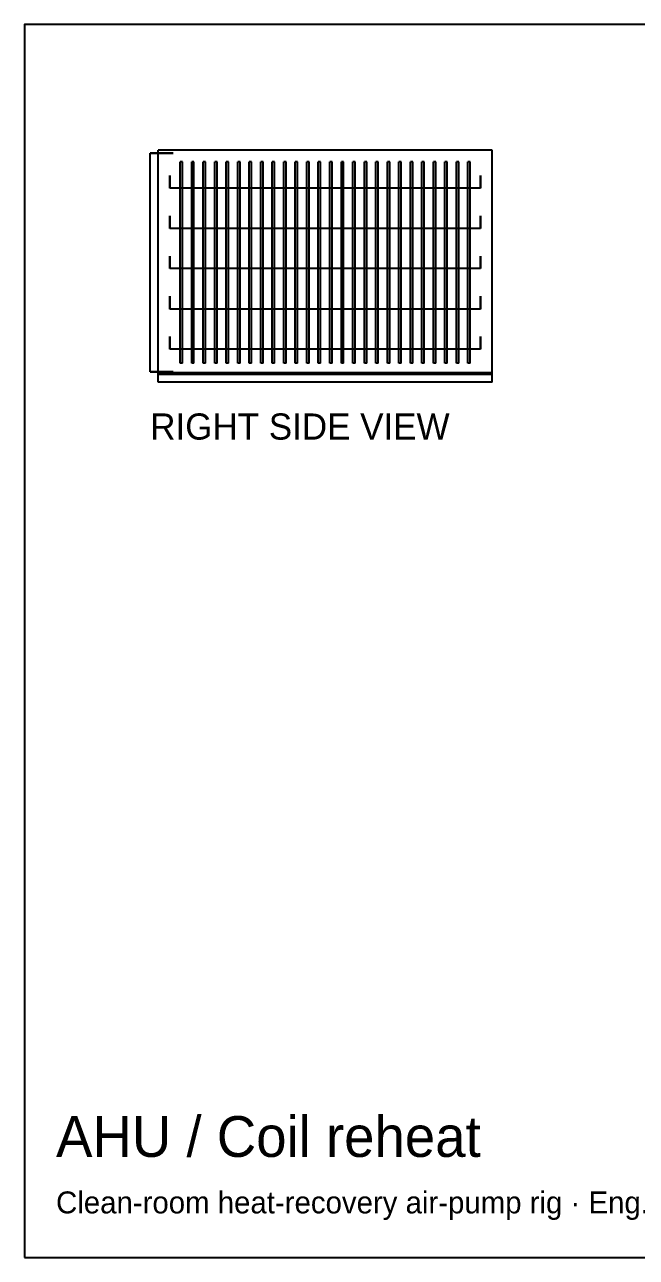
# Model space of a CAD drawing. Header units: millimetres. Extents: x -232 to -110, y -51 to 67.
# Drawn here: x -231.9 to -173.4, y -51 to 66.8 of the extents above; entities that cross this region are included whole.
import ezdxf

# ---------------------------------------------------------------- set-up
doc = ezdxf.new("R2010")
doc.units = ezdxf.units.MM
for name, color, linetype in [('BORDER', 7, 'Continuous'), ('HIDDEN', 8, 'Continuous'), ('TEXT', 5, 'Continuous'), ('VISIBLE', 7, 'Continuous')]:
    doc.layers.add(name, color=color, linetype=linetype)

msp = doc.modelspace()

# ---------------------------------------------------------------- linework, layer by layer
at = {"layer": 'BORDER'}
msp.add_lwpolyline([(-231.87, -51.03), (-147, -51.03), (-147, 66.81), (-231.87, 66.81)], close=True, dxfattribs=at)
at = {"layer": 'HIDDEN'}
for points in [[(-219.84, 54.53), (-219.87, 54.53)], [(-219.74, 54.53), (-219.84, 54.53)], [(-219.59, 54.53), (-219.74, 54.53)], [(-219.39, 54.53), (-219.59, 54.53)], [(-219.16, 54.53), (-219.39, 54.53)], [(-218.9, 54.53), (-219.16, 54.53)], [(-187.2, 54.8), (-219.1, 54.8)], [(-219.1, 33.35), (-219.1, 54.8)], [(-219.1, 54.53), (-218.9, 54.53)], [(-218.64, 54.53), (-218.9, 54.53)], [(-218.9, 54.53), (-218.64, 54.53)], [(-218.38, 54.53), (-218.64, 54.53)], [(-218.64, 54.53), (-218.38, 54.53)], [(-218.15, 54.53), (-218.38, 54.53)], [(-218.38, 54.53), (-218.15, 54.53)], [(-217.95, 54.53), (-218.15, 54.53)], [(-218.15, 54.53), (-217.95, 54.53)], [(-217.8, 54.53), (-217.95, 54.53)], [(-217.95, 54.53), (-217.8, 54.53)], [(-217.7, 54.53), (-217.8, 54.53)], [(-217.8, 54.53), (-217.7, 54.53)], [(-217.67, 54.53), (-217.7, 54.53)], [(-217.7, 54.53), (-217.67, 54.53)], [(-187.2, 33.35), (-187.2, 54.8)], [(-216.79, 53.7), (-217.01, 53.7)], [(-217.01, 34.45), (-217.01, 53.7)], [(-216.79, 53.7), (-217.01, 53.7)], [(-217.01, 34.45), (-217.01, 53.7)], [(-216.79, 34.45), (-216.79, 53.7)], [(-216.79, 34.45), (-216.79, 53.7)], [(-215.69, 53.7), (-215.91, 53.7)], [(-215.91, 34.45), (-215.91, 53.7)], [(-215.69, 53.7), (-215.91, 53.7)], [(-215.91, 34.45), (-215.91, 53.7)], [(-215.69, 34.45), (-215.69, 53.7)], [(-215.69, 34.45), (-215.69, 53.7)], [(-214.59, 53.7), (-214.81, 53.7)], [(-214.81, 34.45), (-214.81, 53.7)], [(-214.59, 53.7), (-214.81, 53.7)], [(-214.81, 34.45), (-214.81, 53.7)], [(-214.59, 34.45), (-214.59, 53.7)], [(-214.59, 34.45), (-214.59, 53.7)], [(-213.49, 53.7), (-213.71, 53.7)], [(-213.71, 34.45), (-213.71, 53.7)], [(-213.49, 53.7), (-213.71, 53.7)], [(-213.71, 34.45), (-213.71, 53.7)], [(-213.49, 34.45), (-213.49, 53.7)], [(-213.49, 34.45), (-213.49, 53.7)], [(-212.39, 53.7), (-212.61, 53.7)], [(-212.61, 34.45), (-212.61, 53.7)], [(-212.39, 53.7), (-212.61, 53.7)], [(-212.61, 34.45), (-212.61, 53.7)], [(-212.39, 34.45), (-212.39, 53.7)], [(-212.39, 34.45), (-212.39, 53.7)], [(-211.29, 53.7), (-211.51, 53.7)], [(-211.51, 34.45), (-211.51, 53.7)], [(-211.29, 53.7), (-211.51, 53.7)], [(-211.51, 34.45), (-211.51, 53.7)], [(-211.29, 34.45), (-211.29, 53.7)], [(-211.29, 34.45), (-211.29, 53.7)], [(-210.19, 53.7), (-210.41, 53.7)], [(-210.41, 34.45), (-210.41, 53.7)], [(-210.19, 53.7), (-210.41, 53.7)], [(-210.41, 34.45), (-210.41, 53.7)], [(-210.19, 34.45), (-210.19, 53.7)], [(-210.19, 34.45), (-210.19, 53.7)], [(-209.09, 53.7), (-209.31, 53.7)], [(-209.31, 34.45), (-209.31, 53.7)], [(-209.09, 53.7), (-209.31, 53.7)], [(-209.31, 34.45), (-209.31, 53.7)], [(-209.09, 34.45), (-209.09, 53.7)], [(-209.09, 34.45), (-209.09, 53.7)], [(-207.99, 53.7), (-208.21, 53.7)], [(-208.21, 34.45), (-208.21, 53.7)], [(-207.99, 53.7), (-208.21, 53.7)], [(-208.21, 34.45), (-208.21, 53.7)], [(-207.99, 34.45), (-207.99, 53.7)], [(-207.99, 34.45), (-207.99, 53.7)], [(-206.89, 53.7), (-207.11, 53.7)], [(-207.11, 34.45), (-207.11, 53.7)], [(-206.89, 53.7), (-207.11, 53.7)], [(-207.11, 34.45), (-207.11, 53.7)], [(-206.89, 34.45), (-206.89, 53.7)], [(-206.89, 34.45), (-206.89, 53.7)], [(-205.79, 53.7), (-206.01, 53.7)], [(-206.01, 34.45), (-206.01, 53.7)], [(-205.79, 53.7), (-206.01, 53.7)], [(-206.01, 34.45), (-206.01, 53.7)], [(-205.79, 34.45), (-205.79, 53.7)], [(-205.79, 34.45), (-205.79, 53.7)], [(-204.69, 53.7), (-204.91, 53.7)], [(-204.91, 34.45), (-204.91, 53.7)], [(-204.69, 53.7), (-204.91, 53.7)], [(-204.91, 34.45), (-204.91, 53.7)], [(-204.69, 34.45), (-204.69, 53.7)], [(-204.69, 34.45), (-204.69, 53.7)], [(-203.59, 53.7), (-203.81, 53.7)], [(-203.81, 34.45), (-203.81, 53.7)], [(-203.59, 53.7), (-203.81, 53.7)], [(-203.81, 34.45), (-203.81, 53.7)], [(-203.59, 34.45), (-203.59, 53.7)], [(-203.59, 34.45), (-203.59, 53.7)], [(-202.49, 53.7), (-202.71, 53.7)], [(-202.71, 34.45), (-202.71, 53.7)], [(-202.49, 53.7), (-202.71, 53.7)], [(-202.71, 34.45), (-202.71, 53.7)], [(-202.49, 34.45), (-202.49, 53.7)], [(-202.49, 34.45), (-202.49, 53.7)], [(-201.39, 53.7), (-201.61, 53.7)], [(-201.61, 34.45), (-201.61, 53.7)], [(-201.39, 53.7), (-201.61, 53.7)], [(-201.61, 34.45), (-201.61, 53.7)], [(-201.39, 34.45), (-201.39, 53.7)], [(-201.39, 34.45), (-201.39, 53.7)], [(-200.29, 53.7), (-200.51, 53.7)], [(-200.51, 34.45), (-200.51, 53.7)], [(-200.29, 53.7), (-200.51, 53.7)], [(-200.51, 34.45), (-200.51, 53.7)], [(-200.29, 34.45), (-200.29, 53.7)], [(-200.29, 34.45), (-200.29, 53.7)], [(-199.19, 53.7), (-199.41, 53.7)], [(-199.41, 34.45), (-199.41, 53.7)], [(-199.19, 53.7), (-199.41, 53.7)], [(-199.41, 34.45), (-199.41, 53.7)], [(-199.19, 34.45), (-199.19, 53.7)], [(-199.19, 34.45), (-199.19, 53.7)], [(-198.09, 53.7), (-198.31, 53.7)], [(-198.31, 34.45), (-198.31, 53.7)], [(-198.09, 53.7), (-198.31, 53.7)], [(-198.31, 34.45), (-198.31, 53.7)], [(-198.09, 34.45), (-198.09, 53.7)], [(-198.09, 34.45), (-198.09, 53.7)], [(-196.99, 53.7), (-197.21, 53.7)], [(-197.21, 34.45), (-197.21, 53.7)], [(-196.99, 53.7), (-197.21, 53.7)], [(-197.21, 34.45), (-197.21, 53.7)], [(-196.99, 34.45), (-196.99, 53.7)], [(-196.99, 34.45), (-196.99, 53.7)], [(-195.89, 53.7), (-196.11, 53.7)], [(-196.11, 34.45), (-196.11, 53.7)], [(-195.89, 53.7), (-196.11, 53.7)], [(-196.11, 34.45), (-196.11, 53.7)], [(-195.89, 34.45), (-195.89, 53.7)], [(-195.89, 34.45), (-195.89, 53.7)], [(-194.79, 53.7), (-195.01, 53.7)], [(-195.01, 34.45), (-195.01, 53.7)], [(-194.79, 53.7), (-195.01, 53.7)], [(-195.01, 34.45), (-195.01, 53.7)], [(-194.79, 34.45), (-194.79, 53.7)], [(-194.79, 34.45), (-194.79, 53.7)], [(-193.69, 53.7), (-193.91, 53.7)], [(-193.91, 34.45), (-193.91, 53.7)], [(-193.69, 53.7), (-193.91, 53.7)], [(-193.91, 34.45), (-193.91, 53.7)], [(-193.69, 34.45), (-193.69, 53.7)], [(-193.69, 34.45), (-193.69, 53.7)], [(-192.59, 53.7), (-192.81, 53.7)], [(-192.81, 34.45), (-192.81, 53.7)], [(-192.59, 53.7), (-192.81, 53.7)], [(-192.81, 34.45), (-192.81, 53.7)], [(-192.59, 34.45), (-192.59, 53.7)], [(-192.59, 34.45), (-192.59, 53.7)], [(-191.49, 53.7), (-191.71, 53.7)], [(-191.71, 34.45), (-191.71, 53.7)], [(-191.49, 53.7), (-191.71, 53.7)], [(-191.71, 34.45), (-191.71, 53.7)], [(-191.49, 34.45), (-191.49, 53.7)], [(-191.49, 34.45), (-191.49, 53.7)], [(-190.39, 53.7), (-190.61, 53.7)], [(-190.61, 34.45), (-190.61, 53.7)], [(-190.39, 53.7), (-190.61, 53.7)], [(-190.61, 34.45), (-190.61, 53.7)], [(-190.39, 34.45), (-190.39, 53.7)], [(-190.39, 34.45), (-190.39, 53.7)], [(-189.29, 53.7), (-189.51, 53.7)], [(-189.51, 34.45), (-189.51, 53.7)], [(-189.29, 53.7), (-189.51, 53.7)], [(-189.51, 34.45), (-189.51, 53.7)], [(-189.29, 34.45), (-189.29, 53.7)], [(-189.29, 34.45), (-189.29, 53.7)], [(-218, 52.38), (-218, 52.37)], [(-218, 52.37), (-218, 52.38)], [(-218, 52.38), (-218, 52.37)], [(-218, 52.37), (-218, 52.38)], [(-218, 52.38), (-218, 52.37)], [(-218, 52.37), (-218, 52.38)], [(-218, 52.37), (-218, 52.32)], [(-218, 52.32), (-218, 52.37)], [(-218, 52.37), (-218, 52.32)], [(-218, 52.32), (-218, 52.37)], [(-218, 52.37), (-218, 52.32)], [(-218, 52.32), (-218, 52.37)], [(-218, 52.32), (-218, 52.23)], [(-218, 52.23), (-218, 52.32)], [(-218, 52.32), (-218, 52.23)], [(-218, 52.23), (-218, 52.32)], [(-218, 52.32), (-218, 52.23)], [(-218, 52.23), (-218, 52.32)], [(-218, 52.23), (-218, 52.12)], [(-218, 52.12), (-218, 52.23)], [(-218, 52.23), (-218, 52.12)], [(-218, 52.12), (-218, 52.23)], [(-218, 52.23), (-218, 52.12)], [(-218, 52.12), (-218, 52.23)], [(-218, 52.12), (-218, 51.99)], [(-218, 51.99), (-218, 52.12)], [(-218, 52.12), (-218, 51.99)], [(-218, 51.99), (-218, 52.12)], [(-218, 52.12), (-218, 51.99)], [(-218, 51.99), (-218, 52.12)], [(-218, 51.99), (-218, 51.85)], [(-218, 51.85), (-218, 51.99)], [(-218, 51.99), (-218, 51.85)], [(-218, 51.85), (-218, 51.99)], [(-218, 51.99), (-218, 51.85)], [(-218, 51.85), (-218, 51.99)], [(-218, 51.85), (-218, 51.71)], [(-218, 51.71), (-218, 51.85)], [(-218, 51.85), (-218, 51.71)], [(-218, 51.71), (-218, 51.85)], [(-218, 51.85), (-218, 51.71)], [(-218, 51.71), (-218, 51.85)], [(-188.3, 52.38), (-188.3, 52.37)], [(-188.3, 52.37), (-188.3, 52.38)], [(-188.3, 52.38), (-188.3, 52.37)], [(-188.3, 52.37), (-188.3, 52.38)], [(-188.3, 52.38), (-188.3, 52.37)], [(-188.3, 52.37), (-188.3, 52.38)], [(-188.3, 52.37), (-188.3, 52.32)], [(-188.3, 52.32), (-188.3, 52.37)], [(-188.3, 52.37), (-188.3, 52.32)], [(-188.3, 52.32), (-188.3, 52.37)], [(-188.3, 52.37), (-188.3, 52.32)], [(-188.3, 52.32), (-188.3, 52.37)], [(-188.3, 52.32), (-188.3, 52.23)], [(-188.3, 52.23), (-188.3, 52.32)], [(-188.3, 52.32), (-188.3, 52.23)], [(-188.3, 52.23), (-188.3, 52.32)], [(-188.3, 52.32), (-188.3, 52.23)], [(-188.3, 52.23), (-188.3, 52.32)], [(-188.3, 52.23), (-188.3, 52.12)], [(-188.3, 52.12), (-188.3, 52.23)], [(-188.3, 52.23), (-188.3, 52.12)], [(-188.3, 52.12), (-188.3, 52.23)], [(-188.3, 52.23), (-188.3, 52.12)], [(-188.3, 52.12), (-188.3, 52.23)], [(-188.3, 52.12), (-188.3, 51.99)], [(-188.3, 51.99), (-188.3, 52.12)], [(-188.3, 52.12), (-188.3, 51.99)], [(-188.3, 51.99), (-188.3, 52.12)], [(-188.3, 52.12), (-188.3, 51.99)], [(-188.3, 51.99), (-188.3, 52.12)], [(-188.3, 51.99), (-188.3, 51.85)], [(-188.3, 51.85), (-188.3, 51.99)], [(-188.3, 51.99), (-188.3, 51.85)], [(-188.3, 51.85), (-188.3, 51.99)], [(-188.3, 51.99), (-188.3, 51.85)], [(-188.3, 51.85), (-188.3, 51.99)], [(-188.3, 51.85), (-188.3, 51.71)], [(-188.3, 51.71), (-188.3, 51.85)], [(-188.3, 51.85), (-188.3, 51.71)], [(-188.3, 51.71), (-188.3, 51.85)], [(-188.3, 51.85), (-188.3, 51.71)], [(-188.3, 51.71), (-188.3, 51.85)], [(-218, 51.71), (-218, 51.57)], [(-218, 51.57), (-218, 51.71)], [(-218, 51.71), (-218, 51.57)], [(-218, 51.57), (-218, 51.71)], [(-218, 51.71), (-218, 51.57)], [(-218, 51.57), (-218, 51.71)], [(-218, 51.57), (-218, 51.44)], [(-218, 51.44), (-218, 51.57)], [(-218, 51.57), (-218, 51.44)], [(-218, 51.44), (-218, 51.57)], [(-218, 51.57), (-218, 51.44)], [(-218, 51.44), (-218, 51.57)], [(-218, 51.44), (-218, 51.33)], [(-218, 51.33), (-218, 51.44)], [(-218, 51.44), (-218, 51.33)], [(-218, 51.33), (-218, 51.44)], [(-218, 51.44), (-218, 51.33)], [(-218, 51.33), (-218, 51.44)], [(-218, 51.33), (-218, 51.24)], [(-218, 51.24), (-218, 51.33)], [(-218, 51.33), (-218, 51.24)], [(-218, 51.24), (-218, 51.33)], [(-218, 51.33), (-218, 51.24)], [(-218, 51.24), (-218, 51.33)], [(-218, 51.24), (-218, 51.19)], [(-218, 51.19), (-218, 51.24)], [(-218, 51.24), (-218, 51.19)], [(-218, 51.19), (-218, 51.24)], [(-218, 51.24), (-218, 51.19)], [(-218, 51.19), (-218, 51.24)], [(-218, 51.19), (-218, 51.17)], [(-218, 51.17), (-218, 51.19)], [(-218, 51.19), (-218, 51.17)], [(-218, 51.17), (-218, 51.19)], [(-218, 51.19), (-218, 51.17)], [(-218, 51.17), (-218, 51.19)], [(-188.3, 51.17), (-218, 51.17)], [(-188.3, 51.17), (-218, 51.17)], [(-188.3, 51.17), (-218, 51.17)], [(-188.3, 51.71), (-188.3, 51.57)], [(-188.3, 51.57), (-188.3, 51.71)], [(-188.3, 51.71), (-188.3, 51.57)], [(-188.3, 51.57), (-188.3, 51.71)], [(-188.3, 51.71), (-188.3, 51.57)], [(-188.3, 51.57), (-188.3, 51.71)], [(-188.3, 51.57), (-188.3, 51.44)], [(-188.3, 51.44), (-188.3, 51.57)], [(-188.3, 51.57), (-188.3, 51.44)], [(-188.3, 51.44), (-188.3, 51.57)], [(-188.3, 51.57), (-188.3, 51.44)], [(-188.3, 51.44), (-188.3, 51.57)], [(-188.3, 51.44), (-188.3, 51.33)], [(-188.3, 51.33), (-188.3, 51.44)], [(-188.3, 51.44), (-188.3, 51.33)], [(-188.3, 51.33), (-188.3, 51.44)], [(-188.3, 51.44), (-188.3, 51.33)], [(-188.3, 51.33), (-188.3, 51.44)], [(-188.3, 51.33), (-188.3, 51.24)], [(-188.3, 51.24), (-188.3, 51.33)], [(-188.3, 51.33), (-188.3, 51.24)], [(-188.3, 51.24), (-188.3, 51.33)], [(-188.3, 51.33), (-188.3, 51.24)], [(-188.3, 51.24), (-188.3, 51.33)], [(-188.3, 51.24), (-188.3, 51.19)], [(-188.3, 51.19), (-188.3, 51.24)], [(-188.3, 51.24), (-188.3, 51.19)], [(-188.3, 51.19), (-188.3, 51.24)], [(-188.3, 51.24), (-188.3, 51.19)], [(-188.3, 51.19), (-188.3, 51.24)], [(-188.3, 51.19), (-188.3, 51.17)], [(-188.3, 51.17), (-188.3, 51.19)], [(-188.3, 51.19), (-188.3, 51.17)], [(-188.3, 51.17), (-188.3, 51.19)], [(-188.3, 51.19), (-188.3, 51.17)], [(-188.3, 51.17), (-188.3, 51.19)], [(-218, 48.53), (-218, 48.52)], [(-218, 48.52), (-218, 48.53)], [(-218, 48.53), (-218, 48.52)], [(-218, 48.52), (-218, 48.53)], [(-218, 48.53), (-218, 48.52)], [(-218, 48.52), (-218, 48.53)], [(-218, 48.52), (-218, 48.47)], [(-218, 48.47), (-218, 48.52)], [(-218, 48.52), (-218, 48.47)], [(-218, 48.47), (-218, 48.52)], [(-218, 48.52), (-218, 48.47)], [(-218, 48.47), (-218, 48.52)], [(-218, 48.47), (-218, 48.38)], [(-218, 48.38), (-218, 48.47)], [(-218, 48.47), (-218, 48.38)], [(-218, 48.38), (-218, 48.47)], [(-218, 48.47), (-218, 48.38)], [(-218, 48.38), (-218, 48.47)], [(-218, 48.38), (-218, 48.27)], [(-218, 48.27), (-218, 48.38)], [(-218, 48.38), (-218, 48.27)], [(-218, 48.27), (-218, 48.38)], [(-218, 48.38), (-218, 48.27)], [(-218, 48.27), (-218, 48.38)], [(-188.3, 48.53), (-188.3, 48.52)], [(-188.3, 48.52), (-188.3, 48.53)], [(-188.3, 48.53), (-188.3, 48.52)], [(-188.3, 48.52), (-188.3, 48.53)], [(-188.3, 48.53), (-188.3, 48.52)], [(-188.3, 48.52), (-188.3, 48.53)], [(-188.3, 48.52), (-188.3, 48.47)], [(-188.3, 48.47), (-188.3, 48.52)], [(-188.3, 48.52), (-188.3, 48.47)], [(-188.3, 48.47), (-188.3, 48.52)], [(-188.3, 48.52), (-188.3, 48.47)], [(-188.3, 48.47), (-188.3, 48.52)], [(-188.3, 48.47), (-188.3, 48.38)], [(-188.3, 48.38), (-188.3, 48.47)], [(-188.3, 48.47), (-188.3, 48.38)], [(-188.3, 48.38), (-188.3, 48.47)], [(-188.3, 48.47), (-188.3, 48.38)], [(-188.3, 48.38), (-188.3, 48.47)], [(-188.3, 48.38), (-188.3, 48.27)], [(-188.3, 48.27), (-188.3, 48.38)], [(-188.3, 48.38), (-188.3, 48.27)], [(-188.3, 48.27), (-188.3, 48.38)], [(-188.3, 48.38), (-188.3, 48.27)], [(-188.3, 48.27), (-188.3, 48.38)], [(-218, 48.27), (-218, 48.14)], [(-218, 48.14), (-218, 48.27)], [(-218, 48.27), (-218, 48.14)], [(-218, 48.14), (-218, 48.27)], [(-218, 48.27), (-218, 48.14)], [(-218, 48.14), (-218, 48.27)], [(-218, 48.14), (-218, 48)], [(-218, 48), (-218, 48.14)], [(-218, 48.14), (-218, 48)], [(-218, 48), (-218, 48.14)], [(-218, 48.14), (-218, 48)], [(-218, 48), (-218, 48.14)], [(-218, 48), (-218, 47.86)], [(-218, 47.86), (-218, 48)], [(-218, 48), (-218, 47.86)], [(-218, 47.86), (-218, 48)], [(-218, 48), (-218, 47.86)], [(-218, 47.86), (-218, 48)], [(-218, 47.86), (-218, 47.72)], [(-218, 47.72), (-218, 47.86)], [(-218, 47.86), (-218, 47.72)], [(-218, 47.72), (-218, 47.86)], [(-218, 47.86), (-218, 47.72)], [(-218, 47.72), (-218, 47.86)], [(-218, 47.72), (-218, 47.59)], [(-218, 47.59), (-218, 47.72)], [(-218, 47.72), (-218, 47.59)], [(-218, 47.59), (-218, 47.72)], [(-218, 47.72), (-218, 47.59)], [(-218, 47.59), (-218, 47.72)], [(-218, 47.59), (-218, 47.48)], [(-218, 47.48), (-218, 47.59)], [(-218, 47.59), (-218, 47.48)], [(-218, 47.48), (-218, 47.59)], [(-218, 47.59), (-218, 47.48)], [(-218, 47.48), (-218, 47.59)], [(-218, 47.48), (-218, 47.39)], [(-218, 47.39), (-218, 47.48)], [(-218, 47.48), (-218, 47.39)], [(-218, 47.39), (-218, 47.48)], [(-218, 47.48), (-218, 47.39)], [(-218, 47.39), (-218, 47.48)], [(-218, 47.39), (-218, 47.34)], [(-218, 47.34), (-218, 47.39)], [(-218, 47.39), (-218, 47.34)], [(-218, 47.34), (-218, 47.39)], [(-218, 47.39), (-218, 47.34)], [(-218, 47.34), (-218, 47.39)], [(-218, 47.34), (-218, 47.32)], [(-218, 47.32), (-218, 47.34)], [(-218, 47.34), (-218, 47.32)], [(-218, 47.32), (-218, 47.34)], [(-218, 47.34), (-218, 47.32)], [(-218, 47.32), (-218, 47.34)], [(-188.3, 47.32), (-218, 47.32)], [(-188.3, 47.32), (-218, 47.32)], [(-188.3, 47.32), (-218, 47.32)], [(-188.3, 48.27), (-188.3, 48.14)], [(-188.3, 48.14), (-188.3, 48.27)], [(-188.3, 48.27), (-188.3, 48.14)], [(-188.3, 48.14), (-188.3, 48.27)], [(-188.3, 48.27), (-188.3, 48.14)], [(-188.3, 48.14), (-188.3, 48.27)], [(-188.3, 48.14), (-188.3, 48)], [(-188.3, 48), (-188.3, 48.14)], [(-188.3, 48.14), (-188.3, 48)], [(-188.3, 48), (-188.3, 48.14)], [(-188.3, 48.14), (-188.3, 48)], [(-188.3, 48), (-188.3, 48.14)], [(-188.3, 48), (-188.3, 47.86)], [(-188.3, 47.86), (-188.3, 48)], [(-188.3, 48), (-188.3, 47.86)], [(-188.3, 47.86), (-188.3, 48)], [(-188.3, 48), (-188.3, 47.86)], [(-188.3, 47.86), (-188.3, 48)], [(-188.3, 47.86), (-188.3, 47.72)], [(-188.3, 47.72), (-188.3, 47.86)], [(-188.3, 47.86), (-188.3, 47.72)], [(-188.3, 47.72), (-188.3, 47.86)], [(-188.3, 47.86), (-188.3, 47.72)], [(-188.3, 47.72), (-188.3, 47.86)], [(-188.3, 47.72), (-188.3, 47.59)], [(-188.3, 47.59), (-188.3, 47.72)], [(-188.3, 47.72), (-188.3, 47.59)], [(-188.3, 47.59), (-188.3, 47.72)], [(-188.3, 47.72), (-188.3, 47.59)], [(-188.3, 47.59), (-188.3, 47.72)], [(-188.3, 47.59), (-188.3, 47.48)], [(-188.3, 47.48), (-188.3, 47.59)], [(-188.3, 47.59), (-188.3, 47.48)], [(-188.3, 47.48), (-188.3, 47.59)], [(-188.3, 47.59), (-188.3, 47.48)], [(-188.3, 47.48), (-188.3, 47.59)], [(-188.3, 47.48), (-188.3, 47.39)], [(-188.3, 47.39), (-188.3, 47.48)], [(-188.3, 47.48), (-188.3, 47.39)], [(-188.3, 47.39), (-188.3, 47.48)], [(-188.3, 47.48), (-188.3, 47.39)], [(-188.3, 47.39), (-188.3, 47.48)], [(-188.3, 47.39), (-188.3, 47.34)], [(-188.3, 47.34), (-188.3, 47.39)], [(-188.3, 47.39), (-188.3, 47.34)], [(-188.3, 47.34), (-188.3, 47.39)], [(-188.3, 47.39), (-188.3, 47.34)], [(-188.3, 47.34), (-188.3, 47.39)], [(-188.3, 47.34), (-188.3, 47.32)], [(-188.3, 47.32), (-188.3, 47.34)], [(-188.3, 47.34), (-188.3, 47.32)], [(-188.3, 47.32), (-188.3, 47.34)], [(-188.3, 47.34), (-188.3, 47.32)], [(-188.3, 47.32), (-188.3, 47.34)], [(-218, 44.69), (-218, 44.67)], [(-218, 44.67), (-218, 44.69)], [(-218, 44.69), (-218, 44.67)], [(-218, 44.67), (-218, 44.69)], [(-218, 44.69), (-218, 44.67)], [(-218, 44.67), (-218, 44.69)], [(-218, 44.67), (-218, 44.62)], [(-218, 44.62), (-218, 44.67)], [(-218, 44.67), (-218, 44.62)], [(-218, 44.62), (-218, 44.67)], [(-218, 44.67), (-218, 44.62)], [(-218, 44.62), (-218, 44.67)], [(-218, 44.62), (-218, 44.53)], [(-218, 44.53), (-218, 44.62)], [(-218, 44.62), (-218, 44.53)], [(-218, 44.53), (-218, 44.62)], [(-218, 44.62), (-218, 44.53)], [(-218, 44.53), (-218, 44.62)], [(-218, 44.53), (-218, 44.42)], [(-218, 44.42), (-218, 44.53)], [(-218, 44.53), (-218, 44.42)], [(-218, 44.42), (-218, 44.53)], [(-218, 44.53), (-218, 44.42)], [(-218, 44.42), (-218, 44.53)], [(-218, 44.42), (-218, 44.29)], [(-218, 44.29), (-218, 44.42)], [(-218, 44.42), (-218, 44.29)], [(-218, 44.29), (-218, 44.42)], [(-218, 44.42), (-218, 44.29)], [(-218, 44.29), (-218, 44.42)], [(-218, 44.29), (-218, 44.15)], [(-218, 44.15), (-218, 44.29)], [(-218, 44.29), (-218, 44.15)], [(-218, 44.15), (-218, 44.29)], [(-218, 44.29), (-218, 44.15)], [(-218, 44.15), (-218, 44.29)], [(-218, 44.15), (-218, 44.01)], [(-218, 44.01), (-218, 44.15)], [(-218, 44.15), (-218, 44.01)], [(-218, 44.01), (-218, 44.15)], [(-218, 44.15), (-218, 44.01)], [(-218, 44.01), (-218, 44.15)], [(-218, 44.01), (-218, 43.87)], [(-218, 43.87), (-218, 44.01)], [(-218, 44.01), (-218, 43.87)], [(-218, 43.87), (-218, 44.01)], [(-218, 44.01), (-218, 43.87)], [(-218, 43.87), (-218, 44.01)], [(-218, 43.87), (-218, 43.74)], [(-218, 43.74), (-218, 43.87)], [(-218, 43.87), (-218, 43.74)], [(-218, 43.74), (-218, 43.87)], [(-218, 43.87), (-218, 43.74)], [(-218, 43.74), (-218, 43.87)], [(-218, 43.74), (-218, 43.63)], [(-218, 43.63), (-218, 43.74)], [(-218, 43.74), (-218, 43.63)], [(-218, 43.63), (-218, 43.74)], [(-218, 43.74), (-218, 43.63)], [(-218, 43.63), (-218, 43.74)], [(-218, 43.63), (-218, 43.54)], [(-218, 43.54), (-218, 43.63)], [(-218, 43.63), (-218, 43.54)], [(-218, 43.54), (-218, 43.63)], [(-218, 43.63), (-218, 43.54)], [(-218, 43.54), (-218, 43.63)], [(-188.3, 44.69), (-188.3, 44.67)], [(-188.3, 44.67), (-188.3, 44.69)], [(-188.3, 44.69), (-188.3, 44.67)], [(-188.3, 44.67), (-188.3, 44.69)], [(-188.3, 44.69), (-188.3, 44.67)], [(-188.3, 44.67), (-188.3, 44.69)], [(-188.3, 44.67), (-188.3, 44.62)], [(-188.3, 44.62), (-188.3, 44.67)], [(-188.3, 44.67), (-188.3, 44.62)], [(-188.3, 44.62), (-188.3, 44.67)], [(-188.3, 44.67), (-188.3, 44.62)], [(-188.3, 44.62), (-188.3, 44.67)], [(-188.3, 44.62), (-188.3, 44.53)], [(-188.3, 44.53), (-188.3, 44.62)], [(-188.3, 44.62), (-188.3, 44.53)], [(-188.3, 44.53), (-188.3, 44.62)], [(-188.3, 44.62), (-188.3, 44.53)], [(-188.3, 44.53), (-188.3, 44.62)], [(-188.3, 44.53), (-188.3, 44.42)], [(-188.3, 44.42), (-188.3, 44.53)], [(-188.3, 44.53), (-188.3, 44.42)], [(-188.3, 44.42), (-188.3, 44.53)], [(-188.3, 44.53), (-188.3, 44.42)], [(-188.3, 44.42), (-188.3, 44.53)], [(-188.3, 44.42), (-188.3, 44.29)], [(-188.3, 44.29), (-188.3, 44.42)], [(-188.3, 44.42), (-188.3, 44.29)], [(-188.3, 44.29), (-188.3, 44.42)], [(-188.3, 44.42), (-188.3, 44.29)], [(-188.3, 44.29), (-188.3, 44.42)], [(-188.3, 44.29), (-188.3, 44.15)], [(-188.3, 44.15), (-188.3, 44.29)], [(-188.3, 44.29), (-188.3, 44.15)], [(-188.3, 44.15), (-188.3, 44.29)], [(-188.3, 44.29), (-188.3, 44.15)], [(-188.3, 44.15), (-188.3, 44.29)], [(-188.3, 44.15), (-188.3, 44.01)], [(-188.3, 44.01), (-188.3, 44.15)], [(-188.3, 44.15), (-188.3, 44.01)], [(-188.3, 44.01), (-188.3, 44.15)], [(-188.3, 44.15), (-188.3, 44.01)], [(-188.3, 44.01), (-188.3, 44.15)], [(-188.3, 44.01), (-188.3, 43.87)], [(-188.3, 43.87), (-188.3, 44.01)], [(-188.3, 44.01), (-188.3, 43.87)], [(-188.3, 43.87), (-188.3, 44.01)], [(-188.3, 44.01), (-188.3, 43.87)], [(-188.3, 43.87), (-188.3, 44.01)], [(-188.3, 43.87), (-188.3, 43.74)], [(-188.3, 43.74), (-188.3, 43.87)], [(-188.3, 43.87), (-188.3, 43.74)], [(-188.3, 43.74), (-188.3, 43.87)], [(-188.3, 43.87), (-188.3, 43.74)], [(-188.3, 43.74), (-188.3, 43.87)], [(-188.3, 43.74), (-188.3, 43.63)], [(-188.3, 43.63), (-188.3, 43.74)], [(-188.3, 43.74), (-188.3, 43.63)], [(-188.3, 43.63), (-188.3, 43.74)], [(-188.3, 43.74), (-188.3, 43.63)], [(-188.3, 43.63), (-188.3, 43.74)], [(-188.3, 43.63), (-188.3, 43.54)], [(-188.3, 43.54), (-188.3, 43.63)], [(-188.3, 43.63), (-188.3, 43.54)], [(-188.3, 43.54), (-188.3, 43.63)], [(-188.3, 43.63), (-188.3, 43.54)], [(-188.3, 43.54), (-188.3, 43.63)], [(-218, 43.54), (-218, 43.49)], [(-218, 43.49), (-218, 43.54)], [(-218, 43.54), (-218, 43.49)], [(-218, 43.49), (-218, 43.54)], [(-218, 43.54), (-218, 43.49)], [(-218, 43.49), (-218, 43.54)], [(-218, 43.49), (-218, 43.48)], [(-218, 43.48), (-218, 43.49)], [(-218, 43.49), (-218, 43.48)], [(-218, 43.48), (-218, 43.49)], [(-218, 43.49), (-218, 43.48)], [(-218, 43.48), (-218, 43.49)], [(-188.3, 43.48), (-218, 43.48)], [(-188.3, 43.48), (-218, 43.48)], [(-188.3, 43.48), (-218, 43.48)], [(-188.3, 43.54), (-188.3, 43.49)], [(-188.3, 43.49), (-188.3, 43.54)], [(-188.3, 43.54), (-188.3, 43.49)], [(-188.3, 43.49), (-188.3, 43.54)], [(-188.3, 43.54), (-188.3, 43.49)], [(-188.3, 43.49), (-188.3, 43.54)], [(-188.3, 43.49), (-188.3, 43.48)], [(-188.3, 43.48), (-188.3, 43.49)], [(-188.3, 43.49), (-188.3, 43.48)], [(-188.3, 43.48), (-188.3, 43.49)], [(-188.3, 43.49), (-188.3, 43.48)], [(-188.3, 43.48), (-188.3, 43.49)], [(-218, 40.84), (-218, 40.82)], [(-218, 40.82), (-218, 40.84)], [(-218, 40.84), (-218, 40.82)], [(-218, 40.82), (-218, 40.84)], [(-218, 40.84), (-218, 40.82)], [(-218, 40.82), (-218, 40.84)], [(-218, 40.82), (-218, 40.77)], [(-218, 40.77), (-218, 40.82)], [(-218, 40.82), (-218, 40.77)], [(-218, 40.77), (-218, 40.82)], [(-218, 40.82), (-218, 40.77)], [(-218, 40.77), (-218, 40.82)], [(-218, 40.77), (-218, 40.68)], [(-218, 40.68), (-218, 40.77)], [(-218, 40.77), (-218, 40.68)], [(-218, 40.68), (-218, 40.77)], [(-218, 40.77), (-218, 40.68)], [(-218, 40.68), (-218, 40.77)], [(-218, 40.68), (-218, 40.57)], [(-218, 40.57), (-218, 40.68)], [(-218, 40.68), (-218, 40.57)], [(-218, 40.57), (-218, 40.68)], [(-218, 40.68), (-218, 40.57)], [(-218, 40.57), (-218, 40.68)], [(-218, 40.57), (-218, 40.44)], [(-218, 40.44), (-218, 40.57)], [(-218, 40.57), (-218, 40.44)], [(-218, 40.44), (-218, 40.57)], [(-218, 40.57), (-218, 40.44)], [(-218, 40.44), (-218, 40.57)], [(-218, 40.44), (-218, 40.3)], [(-218, 40.3), (-218, 40.44)], [(-218, 40.44), (-218, 40.3)], [(-218, 40.3), (-218, 40.44)], [(-218, 40.44), (-218, 40.3)], [(-218, 40.3), (-218, 40.44)], [(-218, 40.3), (-218, 40.16)], [(-218, 40.16), (-218, 40.3)], [(-218, 40.3), (-218, 40.16)], [(-218, 40.16), (-218, 40.3)], [(-218, 40.3), (-218, 40.16)], [(-218, 40.16), (-218, 40.3)], [(-218, 40.16), (-218, 40.02)], [(-218, 40.02), (-218, 40.16)], [(-218, 40.16), (-218, 40.02)], [(-218, 40.02), (-218, 40.16)], [(-218, 40.16), (-218, 40.02)], [(-218, 40.02), (-218, 40.16)], [(-188.3, 40.84), (-188.3, 40.82)], [(-188.3, 40.82), (-188.3, 40.84)], [(-188.3, 40.84), (-188.3, 40.82)], [(-188.3, 40.82), (-188.3, 40.84)], [(-188.3, 40.84), (-188.3, 40.82)], [(-188.3, 40.82), (-188.3, 40.84)], [(-188.3, 40.82), (-188.3, 40.77)], [(-188.3, 40.77), (-188.3, 40.82)], [(-188.3, 40.82), (-188.3, 40.77)], [(-188.3, 40.77), (-188.3, 40.82)], [(-188.3, 40.82), (-188.3, 40.77)], [(-188.3, 40.77), (-188.3, 40.82)], [(-188.3, 40.77), (-188.3, 40.68)], [(-188.3, 40.68), (-188.3, 40.77)], [(-188.3, 40.77), (-188.3, 40.68)], [(-188.3, 40.68), (-188.3, 40.77)], [(-188.3, 40.77), (-188.3, 40.68)], [(-188.3, 40.68), (-188.3, 40.77)], [(-188.3, 40.68), (-188.3, 40.57)], [(-188.3, 40.57), (-188.3, 40.68)], [(-188.3, 40.68), (-188.3, 40.57)], [(-188.3, 40.57), (-188.3, 40.68)], [(-188.3, 40.68), (-188.3, 40.57)], [(-188.3, 40.57), (-188.3, 40.68)], [(-188.3, 40.57), (-188.3, 40.44)], [(-188.3, 40.44), (-188.3, 40.57)], [(-188.3, 40.57), (-188.3, 40.44)], [(-188.3, 40.44), (-188.3, 40.57)], [(-188.3, 40.57), (-188.3, 40.44)], [(-188.3, 40.44), (-188.3, 40.57)], [(-188.3, 40.44), (-188.3, 40.3)], [(-188.3, 40.3), (-188.3, 40.44)], [(-188.3, 40.44), (-188.3, 40.3)], [(-188.3, 40.3), (-188.3, 40.44)], [(-188.3, 40.44), (-188.3, 40.3)], [(-188.3, 40.3), (-188.3, 40.44)], [(-188.3, 40.3), (-188.3, 40.16)], [(-188.3, 40.16), (-188.3, 40.3)], [(-188.3, 40.3), (-188.3, 40.16)], [(-188.3, 40.16), (-188.3, 40.3)], [(-188.3, 40.3), (-188.3, 40.16)], [(-188.3, 40.16), (-188.3, 40.3)], [(-188.3, 40.16), (-188.3, 40.02)], [(-188.3, 40.02), (-188.3, 40.16)], [(-188.3, 40.16), (-188.3, 40.02)], [(-188.3, 40.02), (-188.3, 40.16)], [(-188.3, 40.16), (-188.3, 40.02)], [(-188.3, 40.02), (-188.3, 40.16)], [(-218, 40.02), (-218, 39.89)], [(-218, 39.89), (-218, 40.02)], [(-218, 40.02), (-218, 39.89)], [(-218, 39.89), (-218, 40.02)], [(-218, 40.02), (-218, 39.89)], [(-218, 39.89), (-218, 40.02)], [(-218, 39.89), (-218, 39.78)], [(-218, 39.78), (-218, 39.89)], [(-218, 39.89), (-218, 39.78)], [(-218, 39.78), (-218, 39.89)], [(-218, 39.89), (-218, 39.78)], [(-218, 39.78), (-218, 39.89)], [(-218, 39.78), (-218, 39.69)], [(-218, 39.69), (-218, 39.78)], [(-218, 39.78), (-218, 39.69)], [(-218, 39.69), (-218, 39.78)], [(-218, 39.78), (-218, 39.69)], [(-218, 39.69), (-218, 39.78)], [(-218, 39.69), (-218, 39.64)], [(-218, 39.64), (-218, 39.69)], [(-218, 39.69), (-218, 39.64)], [(-218, 39.64), (-218, 39.69)], [(-218, 39.69), (-218, 39.64)], [(-218, 39.64), (-218, 39.69)], [(-218, 39.64), (-218, 39.62)], [(-218, 39.62), (-218, 39.64)], [(-218, 39.64), (-218, 39.62)], [(-218, 39.62), (-218, 39.64)], [(-218, 39.64), (-218, 39.62)], [(-218, 39.62), (-218, 39.64)], [(-188.3, 39.62), (-218, 39.62)], [(-188.3, 39.62), (-218, 39.62)], [(-188.3, 39.62), (-218, 39.62)], [(-188.3, 40.02), (-188.3, 39.89)], [(-188.3, 39.89), (-188.3, 40.02)], [(-188.3, 40.02), (-188.3, 39.89)], [(-188.3, 39.89), (-188.3, 40.02)], [(-188.3, 40.02), (-188.3, 39.89)], [(-188.3, 39.89), (-188.3, 40.02)], [(-188.3, 39.89), (-188.3, 39.78)], [(-188.3, 39.78), (-188.3, 39.89)], [(-188.3, 39.89), (-188.3, 39.78)], [(-188.3, 39.78), (-188.3, 39.89)], [(-188.3, 39.89), (-188.3, 39.78)], [(-188.3, 39.78), (-188.3, 39.89)], [(-188.3, 39.78), (-188.3, 39.69)], [(-188.3, 39.69), (-188.3, 39.78)], [(-188.3, 39.78), (-188.3, 39.69)], [(-188.3, 39.69), (-188.3, 39.78)], [(-188.3, 39.78), (-188.3, 39.69)], [(-188.3, 39.69), (-188.3, 39.78)], [(-188.3, 39.69), (-188.3, 39.64)], [(-188.3, 39.64), (-188.3, 39.69)], [(-188.3, 39.69), (-188.3, 39.64)], [(-188.3, 39.64), (-188.3, 39.69)], [(-188.3, 39.69), (-188.3, 39.64)], [(-188.3, 39.64), (-188.3, 39.69)], [(-188.3, 39.64), (-188.3, 39.62)], [(-188.3, 39.62), (-188.3, 39.64)], [(-188.3, 39.64), (-188.3, 39.62)], [(-188.3, 39.62), (-188.3, 39.64)], [(-188.3, 39.64), (-188.3, 39.62)], [(-188.3, 39.62), (-188.3, 39.64)], [(-218, 36.98), (-218, 36.97)], [(-218, 36.97), (-218, 36.98)], [(-218, 36.98), (-218, 36.97)], [(-218, 36.97), (-218, 36.98)], [(-218, 36.98), (-218, 36.97)], [(-218, 36.97), (-218, 36.98)], [(-218, 36.97), (-218, 36.92)], [(-218, 36.92), (-218, 36.97)], [(-218, 36.97), (-218, 36.92)], [(-218, 36.92), (-218, 36.97)], [(-218, 36.97), (-218, 36.92)], [(-218, 36.92), (-218, 36.97)], [(-218, 36.92), (-218, 36.83)], [(-218, 36.83), (-218, 36.92)], [(-218, 36.92), (-218, 36.83)], [(-218, 36.83), (-218, 36.92)], [(-218, 36.92), (-218, 36.83)], [(-218, 36.83), (-218, 36.92)], [(-218, 36.83), (-218, 36.72)], [(-218, 36.72), (-218, 36.83)], [(-218, 36.83), (-218, 36.72)], [(-218, 36.72), (-218, 36.83)], [(-218, 36.83), (-218, 36.72)], [(-218, 36.72), (-218, 36.83)], [(-218, 36.72), (-218, 36.59)], [(-218, 36.59), (-218, 36.72)], [(-218, 36.72), (-218, 36.59)], [(-218, 36.59), (-218, 36.72)], [(-218, 36.72), (-218, 36.59)], [(-218, 36.59), (-218, 36.72)], [(-218, 36.59), (-218, 36.45)], [(-218, 36.45), (-218, 36.59)], [(-218, 36.59), (-218, 36.45)], [(-218, 36.45), (-218, 36.59)], [(-218, 36.59), (-218, 36.45)], [(-218, 36.45), (-218, 36.59)], [(-188.3, 36.98), (-188.3, 36.97)], [(-188.3, 36.97), (-188.3, 36.98)], [(-188.3, 36.98), (-188.3, 36.97)], [(-188.3, 36.97), (-188.3, 36.98)], [(-188.3, 36.98), (-188.3, 36.97)], [(-188.3, 36.97), (-188.3, 36.98)], [(-188.3, 36.97), (-188.3, 36.92)], [(-188.3, 36.92), (-188.3, 36.97)], [(-188.3, 36.97), (-188.3, 36.92)], [(-188.3, 36.92), (-188.3, 36.97)], [(-188.3, 36.97), (-188.3, 36.92)], [(-188.3, 36.92), (-188.3, 36.97)], [(-188.3, 36.92), (-188.3, 36.83)], [(-188.3, 36.83), (-188.3, 36.92)], [(-188.3, 36.92), (-188.3, 36.83)], [(-188.3, 36.83), (-188.3, 36.92)], [(-188.3, 36.92), (-188.3, 36.83)], [(-188.3, 36.83), (-188.3, 36.92)], [(-188.3, 36.83), (-188.3, 36.72)], [(-188.3, 36.72), (-188.3, 36.83)], [(-188.3, 36.83), (-188.3, 36.72)], [(-188.3, 36.72), (-188.3, 36.83)], [(-188.3, 36.83), (-188.3, 36.72)], [(-188.3, 36.72), (-188.3, 36.83)], [(-188.3, 36.72), (-188.3, 36.59)], [(-188.3, 36.59), (-188.3, 36.72)], [(-188.3, 36.72), (-188.3, 36.59)], [(-188.3, 36.59), (-188.3, 36.72)], [(-188.3, 36.72), (-188.3, 36.59)], [(-188.3, 36.59), (-188.3, 36.72)], [(-188.3, 36.59), (-188.3, 36.45)], [(-188.3, 36.45), (-188.3, 36.59)], [(-188.3, 36.59), (-188.3, 36.45)], [(-188.3, 36.45), (-188.3, 36.59)], [(-188.3, 36.59), (-188.3, 36.45)], [(-188.3, 36.45), (-188.3, 36.59)], [(-218, 36.45), (-218, 36.31)], [(-218, 36.31), (-218, 36.45)], [(-218, 36.45), (-218, 36.31)], [(-218, 36.31), (-218, 36.45)], [(-218, 36.45), (-218, 36.31)], [(-218, 36.31), (-218, 36.45)], [(-218, 36.31), (-218, 36.17)], [(-218, 36.17), (-218, 36.31)], [(-218, 36.31), (-218, 36.17)], [(-218, 36.17), (-218, 36.31)], [(-218, 36.31), (-218, 36.17)], [(-218, 36.17), (-218, 36.31)], [(-218, 36.17), (-218, 36.04)], [(-218, 36.04), (-218, 36.17)], [(-218, 36.17), (-218, 36.04)], [(-218, 36.04), (-218, 36.17)], [(-218, 36.17), (-218, 36.04)], [(-218, 36.04), (-218, 36.17)], [(-218, 36.04), (-218, 35.93)], [(-218, 35.93), (-218, 36.04)], [(-218, 36.04), (-218, 35.93)], [(-218, 35.93), (-218, 36.04)], [(-218, 36.04), (-218, 35.93)], [(-218, 35.93), (-218, 36.04)], [(-218, 35.93), (-218, 35.84)], [(-218, 35.84), (-218, 35.93)], [(-218, 35.93), (-218, 35.84)], [(-218, 35.84), (-218, 35.93)], [(-218, 35.93), (-218, 35.84)], [(-218, 35.84), (-218, 35.93)], [(-218, 35.84), (-218, 35.79)], [(-218, 35.79), (-218, 35.84)], [(-218, 35.84), (-218, 35.79)], [(-218, 35.79), (-218, 35.84)], [(-218, 35.84), (-218, 35.79)], [(-218, 35.79), (-218, 35.84)], [(-218, 35.79), (-218, 35.77)], [(-218, 35.77), (-218, 35.79)], [(-218, 35.79), (-218, 35.77)], [(-218, 35.77), (-218, 35.79)], [(-218, 35.79), (-218, 35.77)], [(-218, 35.77), (-218, 35.79)], [(-188.3, 35.77), (-218, 35.77)], [(-188.3, 35.77), (-218, 35.77)], [(-188.3, 35.77), (-218, 35.77)], [(-188.3, 36.45), (-188.3, 36.31)], [(-188.3, 36.31), (-188.3, 36.45)], [(-188.3, 36.45), (-188.3, 36.31)], [(-188.3, 36.31), (-188.3, 36.45)], [(-188.3, 36.45), (-188.3, 36.31)], [(-188.3, 36.31), (-188.3, 36.45)], [(-188.3, 36.31), (-188.3, 36.17)], [(-188.3, 36.17), (-188.3, 36.31)], [(-188.3, 36.31), (-188.3, 36.17)], [(-188.3, 36.17), (-188.3, 36.31)], [(-188.3, 36.31), (-188.3, 36.17)], [(-188.3, 36.17), (-188.3, 36.31)], [(-188.3, 36.17), (-188.3, 36.04)], [(-188.3, 36.04), (-188.3, 36.17)], [(-188.3, 36.17), (-188.3, 36.04)], [(-188.3, 36.04), (-188.3, 36.17)], [(-188.3, 36.17), (-188.3, 36.04)], [(-188.3, 36.04), (-188.3, 36.17)], [(-188.3, 36.04), (-188.3, 35.93)], [(-188.3, 35.93), (-188.3, 36.04)], [(-188.3, 36.04), (-188.3, 35.93)], [(-188.3, 35.93), (-188.3, 36.04)], [(-188.3, 36.04), (-188.3, 35.93)], [(-188.3, 35.93), (-188.3, 36.04)], [(-188.3, 35.93), (-188.3, 35.84)], [(-188.3, 35.84), (-188.3, 35.93)], [(-188.3, 35.93), (-188.3, 35.84)], [(-188.3, 35.84), (-188.3, 35.93)], [(-188.3, 35.93), (-188.3, 35.84)], [(-188.3, 35.84), (-188.3, 35.93)], [(-188.3, 35.84), (-188.3, 35.79)], [(-188.3, 35.79), (-188.3, 35.84)], [(-188.3, 35.84), (-188.3, 35.79)], [(-188.3, 35.79), (-188.3, 35.84)], [(-188.3, 35.84), (-188.3, 35.79)], [(-188.3, 35.79), (-188.3, 35.84)], [(-188.3, 35.79), (-188.3, 35.77)], [(-188.3, 35.77), (-188.3, 35.79)], [(-188.3, 35.79), (-188.3, 35.77)], [(-188.3, 35.77), (-188.3, 35.79)], [(-188.3, 35.79), (-188.3, 35.77)], [(-188.3, 35.77), (-188.3, 35.79)], [(-216.79, 34.45), (-217.01, 34.45)], [(-216.79, 34.45), (-217.01, 34.45)], [(-215.69, 34.45), (-215.91, 34.45)], [(-215.69, 34.45), (-215.91, 34.45)], [(-214.59, 34.45), (-214.81, 34.45)], [(-214.59, 34.45), (-214.81, 34.45)], [(-213.49, 34.45), (-213.71, 34.45)], [(-213.49, 34.45), (-213.71, 34.45)], [(-212.39, 34.45), (-212.61, 34.45)], [(-212.39, 34.45), (-212.61, 34.45)], [(-211.29, 34.45), (-211.51, 34.45)], [(-211.29, 34.45), (-211.51, 34.45)], [(-210.19, 34.45), (-210.41, 34.45)], [(-210.19, 34.45), (-210.41, 34.45)], [(-209.09, 34.45), (-209.31, 34.45)], [(-209.09, 34.45), (-209.31, 34.45)], [(-207.99, 34.45), (-208.21, 34.45)], [(-207.99, 34.45), (-208.21, 34.45)], [(-206.89, 34.45), (-207.11, 34.45)], [(-206.89, 34.45), (-207.11, 34.45)], [(-205.79, 34.45), (-206.01, 34.45)], [(-205.79, 34.45), (-206.01, 34.45)], [(-204.69, 34.45), (-204.91, 34.45)], [(-204.69, 34.45), (-204.91, 34.45)], [(-203.59, 34.45), (-203.81, 34.45)], [(-203.59, 34.45), (-203.81, 34.45)], [(-202.49, 34.45), (-202.71, 34.45)], [(-202.49, 34.45), (-202.71, 34.45)], [(-201.39, 34.45), (-201.61, 34.45)], [(-201.39, 34.45), (-201.61, 34.45)], [(-200.29, 34.45), (-200.51, 34.45)], [(-200.29, 34.45), (-200.51, 34.45)], [(-199.19, 34.45), (-199.41, 34.45)], [(-199.19, 34.45), (-199.41, 34.45)], [(-198.09, 34.45), (-198.31, 34.45)], [(-198.09, 34.45), (-198.31, 34.45)], [(-196.99, 34.45), (-197.21, 34.45)], [(-196.99, 34.45), (-197.21, 34.45)], [(-195.89, 34.45), (-196.11, 34.45)], [(-195.89, 34.45), (-196.11, 34.45)], [(-194.79, 34.45), (-195.01, 34.45)], [(-194.79, 34.45), (-195.01, 34.45)], [(-193.69, 34.45), (-193.91, 34.45)], [(-193.69, 34.45), (-193.91, 34.45)], [(-192.59, 34.45), (-192.81, 34.45)], [(-192.59, 34.45), (-192.81, 34.45)], [(-191.49, 34.45), (-191.71, 34.45)], [(-191.49, 34.45), (-191.71, 34.45)], [(-190.39, 34.45), (-190.61, 34.45)], [(-190.39, 34.45), (-190.61, 34.45)], [(-189.29, 34.45), (-189.51, 34.45)], [(-189.29, 34.45), (-189.51, 34.45)], [(-219.84, 33.63), (-219.87, 33.63)], [(-219.74, 33.63), (-219.84, 33.63)], [(-219.59, 33.63), (-219.74, 33.63)], [(-219.39, 33.63), (-219.59, 33.63)], [(-219.16, 33.63), (-219.39, 33.63)], [(-218.9, 33.63), (-219.16, 33.63)], [(-219.1, 33.63), (-218.9, 33.63)], [(-219.1, 33.35), (-219.1, 33.52)], [(-187.2, 33.52), (-219.1, 33.52)], [(-219.1, 32.64), (-219.1, 33.52)], [(-187.2, 33.35), (-219.1, 33.35)], [(-187.2, 33.35), (-219.1, 33.35)], [(-218.64, 33.63), (-218.9, 33.63)], [(-218.9, 33.63), (-218.64, 33.63)], [(-218.38, 33.63), (-218.64, 33.63)], [(-218.64, 33.63), (-218.38, 33.63)], [(-218.15, 33.63), (-218.38, 33.63)], [(-218.38, 33.63), (-218.15, 33.63)], [(-217.95, 33.63), (-218.15, 33.63)], [(-218.15, 33.63), (-217.95, 33.63)], [(-217.8, 33.63), (-217.95, 33.63)], [(-217.95, 33.63), (-217.8, 33.63)], [(-217.7, 33.63), (-217.8, 33.63)], [(-217.8, 33.63), (-217.7, 33.63)], [(-217.67, 33.63), (-217.7, 33.63)], [(-217.7, 33.63), (-217.67, 33.63)], [(-187.2, 33.35), (-187.2, 33.52)], [(-187.2, 32.64), (-187.2, 33.52)], [(-187.2, 32.64), (-219.1, 32.64)]]:
    msp.add_lwpolyline(points, dxfattribs=at)
at = {"layer": 'VISIBLE'}
for points in [[(-219.87, 33.63), (-219.87, 54.53)], [(-219.87, 54.53), (-219.84, 54.53)], [(-219.84, 54.53), (-219.74, 54.53)], [(-219.74, 54.53), (-219.59, 54.53)], [(-219.59, 54.53), (-219.39, 54.53)], [(-219.39, 54.53), (-219.16, 54.53)], [(-219.16, 54.53), (-219.1, 54.53)], [(-187.2, 54.8), (-219.1, 54.8)], [(-219.1, 33.52), (-219.1, 54.8)], [(-187.2, 33.52), (-187.2, 54.8)], [(-219.87, 33.63), (-219.84, 33.63)], [(-219.84, 33.63), (-219.74, 33.63)], [(-219.74, 33.63), (-219.59, 33.63)], [(-219.59, 33.63), (-219.39, 33.63)], [(-219.39, 33.63), (-219.16, 33.63)], [(-219.16, 33.63), (-219.1, 33.63)], [(-187.2, 33.52), (-219.1, 33.52)], [(-219.1, 32.64), (-219.1, 33.52)], [(-187.2, 32.64), (-187.2, 33.52)], [(-187.2, 32.64), (-219.1, 32.64)]]:
    msp.add_lwpolyline(points, dxfattribs=at)

# ---------------------------------------------------------------- texts
at = {"layer": 'TEXT'}
for s, height, p in [('RIGHT SIDE VIEW', 2.5, (-219.87, 27.14)), ('AHU / Coil reheat', 3.9, (-228.87, -41.43)), ('Clean-room heat-recovery air-pump rig · Eng. Kariem Moussa · GIU · mm · first-angle projection', 2.1, (-228.87, -46.83))]:
    msp.add_text(s, height=height, dxfattribs=at).set_placement(p)

doc.saveas('drawing.dxf')
